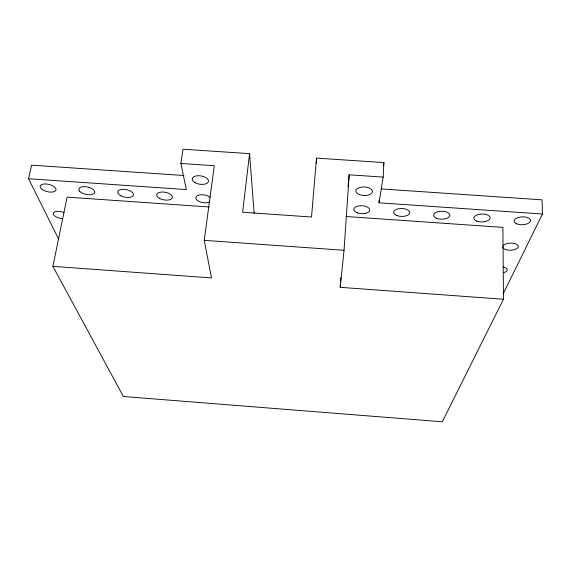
<?xml version="1.0" encoding="UTF-8"?>
<svg xmlns="http://www.w3.org/2000/svg" width="571" height="571" viewBox="0 0 571 571"><rect width="100%" height="100%" fill="white"/><g stroke="black" fill="none" stroke-linecap="round" stroke-linejoin="round"><path stroke-width="0.86" d="M316.313 163.449L316.512 158.11L383.919 162.599L383.177 177.096L379.008 202.798L542.45 214.018L542.072 199.85L381.514 188.937M379.008 202.798L379.144 200.178M345.955 216.495L502.915 227.394L503.451 299.24L340.209 287.327L344.042 250.284L349.174 174.805L383.177 177.096M340.209 287.327L340.452 283.78M340.63 281.118L340.873 277.577M316.512 158.11L311.516 217.023L242.625 212.226L249.556 153.649L183.041 149.217L180.879 163.47L186.324 189.572L28.55 178.737L31.612 165.162L183.919 175.511M348.039 186.317L348.389 182.777M348.567 181L349.174 174.805M254.152 213.533L249.556 153.649M209.022 206.988L67.078 197.131L52.91 266.357L211.498 277.927L204.24 240.341L214.311 165.718L180.879 163.47M383.362 166.097L383.919 162.599M503.165 293.872L542.45 214.018M503.451 299.24L442.304 421.783L123.365 396.495L52.91 266.357M204.24 240.341L344.042 250.284M28.55 178.737L58.734 239.313M503.13 267.064A7.423 3.205 -1 0 1 507.241 269.683A7.423 3.205 -1 0 1 503.922 272.603M62.489 218.686A7.673 3.376 12.5 0 1 53.296 213.283A7.673 3.376 12.5 0 1 64.195 212.569M209.714 202.013A7.944 3.911 8.7 0 1 198.108 200.928A7.944 3.911 8.7 0 1 198.644 195.175A7.944 3.911 8.7 0 1 210.149 197.266M502.837 246.158A7.837 3.54 -1.7 0 1 515.163 243.71A7.837 3.54 -1.7 0 1 514.257 249.691A7.837 3.54 -1.7 0 1 502.694 247.086M79.49 191L78.926 189.936A8.065 3.783 12.5 0 1 84.644 186.631A8.065 3.783 12.5 0 1 94.065 190.478L94.6 191.542A8.065 3.783 12.5 0 1 88.869 194.782A8.065 3.783 12.5 0 1 79.49 191M516.726 223.868A8.294 3.926 -2.6 0 0 530.452 221.377A8.294 3.926 -2.6 0 0 519.931 217.116A8.294 3.926 -2.6 0 0 516.726 223.868M357.282 212.826A7.987 3.983 2.8 0 0 369.73 210.278A7.987 3.983 2.8 0 0 358.288 205.981A7.987 3.983 2.8 0 0 357.282 212.826M436.694 218.329A8.108 3.968 -0.1 0 0 449.77 215.802A8.108 3.968 -0.1 0 0 438.785 211.527A8.108 3.968 -0.1 0 0 436.694 218.329M159.766 198.551A7.973 3.876 10 0 0 172.371 197.637A7.973 3.876 10 0 0 161.543 192.056A7.973 3.876 10 0 0 159.766 198.551M120.966 195.839A8.008 3.833 11.3 0 0 133.428 194.982A8.008 3.833 11.3 0 0 122.351 189.344A8.008 3.833 11.3 0 0 120.966 195.839M195.096 182.699A8.237 4.197 9.1 0 0 208.386 181.749A8.237 4.197 9.1 0 0 197.566 175.761A8.237 4.197 9.1 0 0 195.096 182.699M42.318 189.579A8.13 3.733 13.5 0 0 55.708 190.55A8.13 3.733 13.5 0 0 46.222 183.976A8.13 3.733 13.5 0 0 42.318 189.579M476.628 221.091A8.194 3.954 -1.4 0 0 490.032 218.586A8.194 3.954 -1.4 0 0 479.276 214.311A8.194 3.954 -1.4 0 0 476.628 221.091M396.909 215.574A8.044 3.983 1.3 0 0 409.671 213.033A8.044 3.983 1.3 0 0 398.458 208.75A8.044 3.983 1.3 0 0 396.909 215.574M359.509 194.611A8.287 4.275 2.6 0 0 372.428 191.827A8.287 4.275 2.6 0 0 360.587 187.252A8.287 4.275 2.6 0 0 359.509 194.611"/></g></svg>
